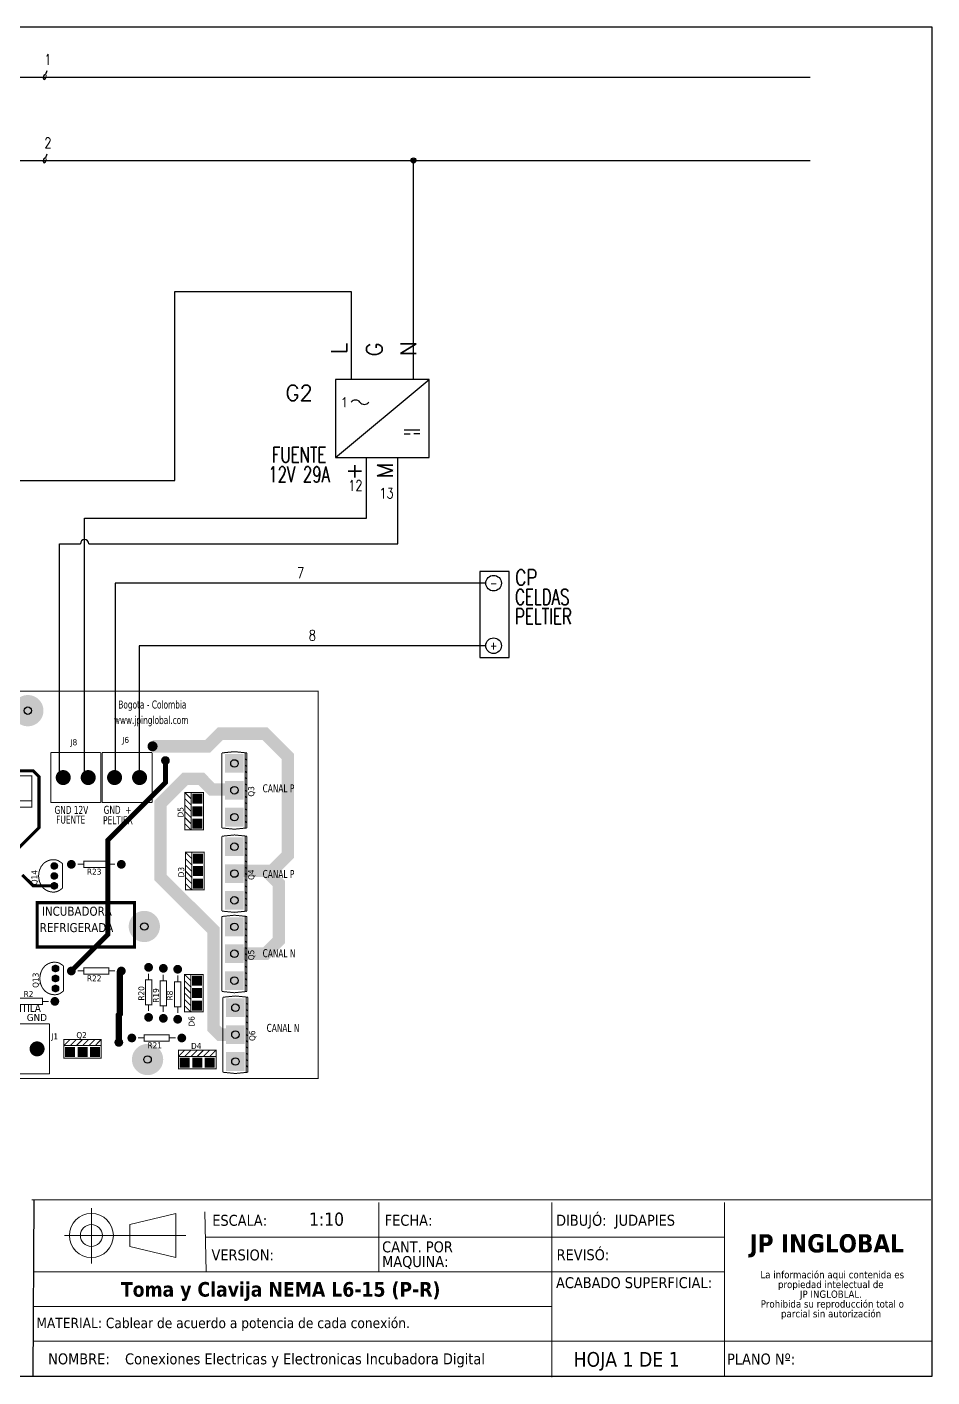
# Model space of a CAD drawing. Header units: millimetres. Extents: x 123.5 to 144.3, y 105.4 to 121.6.
# Drawn here: x 133.39 to 144.26, y 105.39 to 121.59 of the extents above; entities that cross this region are included whole.
import ezdxf
from ezdxf.enums import TextEntityAlignment as Align

# ---------------------------------------------------------------- set-up
doc = ezdxf.new("R2010")
doc.units = ezdxf.units.MM
doc.linetypes.add('CENTERX2', pattern=[20.32, 12.7, -2.54, 2.54, -2.54])
for name, color, linetype in [('12632256', 7, 'Continuous'), ('BLK_12AWG', 7, 'Continuous'), ('CONTORNO', 179, 'Continuous'), ('DESC', 250, 'Continuous'), ('SYMS', 7, 'Continuous'), ('TAGS', 250, 'Continuous'), ('TERMS', 250, 'Continuous'), ('WIRES', 7, 'Continuous')]:
    doc.layers.add(name, color=color, linetype=linetype)
doc.layers.add('WIRENO', color=7, linetype='Continuous', true_color=0x000000)
doc.styles.add('SLDTEXTSTYLE0', font='tahoma.ttf')
doc.styles.add('SLDTEXTSTYLE1', font='')
doc.styles.get("Standard").update_dxf_attribs({"font": 'tahoma.ttf'})
doc.styles.add('WD', font='romans.shx')
doc.styles.add('WD_IEC', font='isocp2.shx', dxfattribs={"width": 0.9, "height": 4})
doc.styles.get('SLDTEXTSTYLE1').set_extended_font_data('Tahoma', bold=True)

# ---------------------------------------------------------------- blocks, each defined once
blk = doc.blocks.new('SW_NOTE_2')
at = {"layer": 'CONTORNO', "color": 0, "char_height": 1.0583, "attachment_point": 2, "style": 'SLDTEXTSTYLE0'}
for s, insert in [('La información aqui contenida es ', (10.29, 1.34)), ('propiedad intelectual de', (10.08, -0.07)), ('JP INGLOBLAL.', (10.1, -1.48)), ('Prohibida su reproducción total o ', (10.3, -2.89)), ('parcial sin autorización', (10.12, -4.3))]:
    blk.add_mtext(s, dxfattribs=dict(at, insert=insert))
blk = doc.blocks.new('SW_NOTE_4')
at = {"color": 0, "linetype": 'Continuous', "lineweight": 0, "char_height": 1.587, "attachment_point": 1, "style": 'SLDTEXTSTYLE0'}
for s, insert in [('CANT. POR ', (0, 2.02)), ('MAQUINA:', (0, -0.1))]:
    blk.add_mtext(s, dxfattribs=dict(at, insert=insert))
blk = doc.blocks.new('WD_WNH')
at = {"linetype": 'Continuous', "style": 'WD', "width": 0.8}
blk.add_attdef('WIRENO', text='', height=0.125, dxfattribs=at).set_placement((0, 0.062), align=Align.CENTER)
at = {"style": 'WD', "flags": 1}
for tag, p in [('W01USER', (0, 0.078)), ('W02USER', (0, 0.07)), ('W03USER', (0, 0.062)), ('W04USER', (0, 0.055)), ('W05USER', (0, 0.047)), ('W06USER', (0, 0.039)), ('W07USER', (0, 0.031)), ('W08USER', (0, 0.023)), ('W09USER', (0, 0.016)), ('W10USER', (0, 0.008))]:
    blk.add_attdef(tag, text='', height=0.005, dxfattribs=at).set_placement(p, align=Align.CENTER)
blk = doc.blocks.new('VPW1_1PH')
for p, q in [((-0.125, -0.625), (0.625, 0)), ((0.425, -0.404), (0.55, -0.404)), ((0.425, -0.435), (0.472, -0.435)), ((0.55, -0.435), (0.503, -0.435))]:
    blk.add_line(p, q)
blk.add_lwpolyline([(-0.125, 0), (-0.125, -0.625), (0.625, -0.625), (0.625, 0)], close=True)
for centre, start, end in [((0.036, -0.209), 36.8699, 143.1301), ((0.106, -0.156), 216.8699, 323.1301)]:
    blk.add_arc(centre, 0.0438, start, end)
at = {"style": 'WD_IEC'}
blk.add_text('1', height=0.084, dxfattribs=at).set_placement((-0.034, -0.183), align=Align.MIDDLE_RIGHT)
at = {"linetype": 'Continuous', "style": 'WD', "flags": 8}
for tag, p in [('TERM02', (0.21, 0.728)), ('TERM03', (0.46, 0.728)), ('TERM01', (-0.04, 0.686)), ('TERM04', (0.085, -0.665)), ('TERM05', (0.335, -0.665))]:
    blk.add_attdef(tag, text='', height=0.125, rotation=90, dxfattribs=at).set_placement(p, align=Align.RIGHT)
at = {"style": 'WD', "width": 0.7}
for tag, p in [('INST', (-0.416, 0.169)), ('LOC', (-0.416, -0.001)), ('RATING1', (-0.416, -0.34)), ('XREF', (-0.416, -0.51)), ('DESC1', (-0.416, -0.666)), ('DESC2', (-0.416, -0.822)), ('DESC3', (-0.416, -0.977))]:
    blk.add_attdef(tag, text='', height=0.125, dxfattribs=at).set_placement(p, align=Align.CENTER)
at = {"style": 'WD'}
for tag, p, height, flags in [('X2TERM01', (0, 0), 0.0125, 1), ('X2TERM02', (0.25, 0), 0.0125, 1), ('X2TERM03', (0.5, 0), 0.0125, 1), ('FAMILY', (0.684, -0.525), 0.01, 9), ('X8TERM04', (0.125, -0.625), 0.0125, 1), ('X8TERM05', (0.375, -0.625), 0.0125, 1)]:
    blk.add_attdef(tag, p, '', height=height, dxfattribs=dict(at, flags=flags))
blk.add_attdef('TAG1', text='', height=0.125, dxfattribs=at).set_placement((-0.416, -0.171), align=Align.CENTER)
at = {"linetype": 'Continuous', "style": 'WD', "flags": 9}
for tag, p in [('MFG', (0.709, -0.085)), ('CAT', (0.711, -0.066)), ('ASSYCODE', (0.709, -0.606))]:
    blk.add_attdef(tag, text='', height=0.01, dxfattribs=at).set_placement(p, align=Align.CENTER)
blk = doc.blocks.new('VDV1T6')
for p, q in [((-0.109, 0.344), (-0.109, -0.344)), ((0.125, 0.344), (-0.109, 0.344)), ((0.125, -0.344), (0.125, 0.344)), ((-0.109, -0.344), (0.125, -0.344))]:
    blk.add_line(p, q)
for centre in [(0, 0.25), (0, -0.25)]:
    blk.add_circle(centre, 0.0625)
at = {"style": 'WD'}
for tag, p, width in [('INST', (0.177, 0.559), 0.7), ('LOC', (0.177, 0.39), 0.7), ('TAG1', (0.172, 0.234), 0.8), ('DESC1', (0.172, 0.077), 0.7), ('DESC2', (0.172, -0.079), 0.7), ('RATING1', (0.188, -0.235), 0.7), ('RATING2', (0.188, -0.391), 0.7), ('XREF', (0.172, -0.548), 0.7)]:
    blk.add_attdef(tag, p, '', height=0.125, dxfattribs=dict(at, width=width))
at = {"style": 'WD', "flags": 1}
for tag, p in [('X2TERM02', (0, 0.312)), ('X4TERM02', (-0.062, 0.25)), ('X1TERM02', (0.062, 0.25)), ('X4TERM01', (-0.062, -0.25)), ('X8TERM01', (0, -0.312)), ('X1TERM01', (0.062, -0.25))]:
    blk.add_attdef(tag, p, '', height=0.0125, dxfattribs=at)
at = {"linetype": 'Continuous', "style": 'WD', "width": 0.8, "flags": 8}
for tag, p in [('TERM02', (0, 0.25)), ('TERM01', (0, -0.25))]:
    blk.add_attdef(tag, text='', height=0.0625, dxfattribs=at).set_placement(p, align=Align.MIDDLE)
at = {"linetype": 'Continuous', "style": 'WD', "flags": 9}
blk.add_attdef('ASSYCODE', text='', height=0.01, dxfattribs=at).set_placement((0.203, -0.109), align=Align.CENTER)
at = {"style": 'WD', "flags": 9}
blk.add_attdef('FAMILY', text='', height=0.01, dxfattribs=at).set_placement((0.198, -0.065), align=Align.CENTER)
at = {"linetype": 'Continuous', "style": 'WD', "flags": 1}
for tag, p in [('MFG', (0.203, -0.094)), ('CAT', (0.203, -0.075))]:
    blk.add_attdef(tag, text='', height=0.01, dxfattribs=at).set_placement(p, align=Align.MIDDLE)
blk = doc.blocks.new('WDDOT')
for radius in [0.03, 0.0187, 0.00929]:
    blk.add_circle((0, 0), radius)
blk = doc.blocks.new('WD_WNV')
at = {"linetype": 'Continuous', "style": 'WD', "width": 0.8}
blk.add_attdef('WIRENO', text='', height=0.125, dxfattribs=at).set_placement((-0.05, 0), align=Align.MIDDLE_RIGHT)
at = {"style": 'WD', "flags": 1}
for tag, p in [('W01USER', (-0.062, 0.094)), ('W02USER', (-0.062, 0.086)), ('W03USER', (-0.062, 0.078)), ('W04USER', (-0.062, 0.07)), ('W05USER', (-0.062, 0.062)), ('W06USER', (-0.062, 0.055)), ('W07USER', (-0.062, 0.047)), ('W08USER', (-0.062, 0.039)), ('W09USER', (-0.062, 0.031)), ('W10USER', (-0.062, 0.023))]:
    blk.add_attdef(tag, text='', height=0.005, dxfattribs=at).set_placement(p, align=Align.CENTER)
blk = doc.blocks.new('EPAD')
at = {"const_width": 0.5}
blk.add_lwpolyline([(-0.25, 0, 1), (0.25, 0, 1)], format="xyb", close=True, dxfattribs=at)
blk = doc.blocks.new('RPAD')
blk.add_trace([(-0.5, -0.5), (-0.5, 0.5), (0.5, -0.5), (0.5, 0.5)])
blk = doc.blocks.new('tar')
for points, const_width in [([(128.765, 110.005), (134.597, 110.005), (134.597, 113.103), (128.765, 113.103), (128.765, 110.005)], 0.008), ([(133.271, 112.662), (133.711, 112.662), (133.812, 112.763), (134.17, 112.763), (134.354, 112.579), (134.354, 111.792), (134.204, 111.642)], 0.1), ([(133.826, 112.609), (133.926, 112.619), (134.026, 112.609)], 0.008), ([(132.456, 112.212), (132.456, 112.612)], 0.008), ([(132.856, 112.612), (132.456, 112.612)], 0.008), ([(132.621, 110.865), (132.912, 111.156), (132.912, 111.911), (133.374, 112.373), (133.374, 112.548)], 0.04), ([(132.856, 112.212), (132.856, 112.612)], 0.008), ([(132.867, 112.612), (132.867, 112.212)], 0.008), ([(132.867, 112.612), (133.267, 112.612)], 0.008), ([(133.267, 112.612), (133.267, 112.212)], 0.008), ([(133.826, 112.009), (133.826, 112.609)], 0.008), ([(134.011, 112.609), (134.011, 112.009)], 0.008), ([(134.011, 112.564), (134.026, 112.549)], 0.008), ([(134.011, 112.514), (134.026, 112.499)], 0.008), ([(134.011, 112.514), (134.026, 112.499)], 0.008), ([(134.026, 112.609), (134.026, 112.009)], 0.008), ([(130.206, 112.175), (132.305, 112.175), (132.305, 112.425), (130.206, 112.425), (130.206, 112.175)], 0.008), ([(131.837, 111.967), (131.961, 111.843), (132.193, 111.843), (132.362, 112.012), (132.362, 112.42), (132.317, 112.465), (130.51, 112.465), (130.507, 112.468)], 0.025), ([(133.934, 110.356), (133.811, 110.356), (133.758, 110.409), (133.758, 111.191), (133.335, 111.613), (133.335, 112.205), (133.532, 112.402), (133.661, 112.402), (133.746, 112.317), (133.92, 112.317), (133.926, 112.31)], 0.1), ([(134.011, 112.464), (134.026, 112.449)], 0.008), ([(134.011, 112.464), (134.026, 112.449)], 0.008), ([(134.011, 112.414), (134.026, 112.399)], 0.008), ([(134.011, 112.414), (134.026, 112.399)], 0.008), ([(133.579, 111.993), (133.679, 111.993), (133.679, 112.293), (133.579, 112.293), (133.579, 111.993), (133.529, 111.993), (133.529, 112.293), (133.579, 112.293)], 0.008), ([(133.579, 112.243), (133.529, 112.293)], 0.008), ([(134.011, 112.364), (134.026, 112.349)], 0.008), ([(134.011, 112.364), (134.026, 112.349)], 0.008), ([(134.011, 112.314), (134.026, 112.299)], 0.008), ([(134.011, 112.314), (134.026, 112.299)], 0.008), ([(132.305, 112.225), (130.206, 112.225)], 0.008), ([(132.856, 112.212), (132.456, 112.212)], 0.008), ([(132.867, 112.212), (133.267, 112.212)], 0.008), ([(133.579, 112.193), (133.529, 112.243)], 0.008), ([(133.579, 112.143), (133.529, 112.193)], 0.008), ([(134.011, 112.264), (134.026, 112.249)], 0.008), ([(134.011, 112.264), (134.026, 112.249)], 0.008), ([(134.011, 112.214), (134.026, 112.199)], 0.008), ([(134.011, 112.214), (134.026, 112.199)], 0.008), ([(133.579, 112.093), (133.529, 112.143)], 0.008), ([(133.579, 112.043), (133.529, 112.093)], 0.008), ([(134.011, 112.164), (134.026, 112.149)], 0.008), ([(134.011, 112.164), (134.026, 112.149)], 0.008), ([(134.011, 112.114), (134.026, 112.099)], 0.008), ([(134.011, 112.114), (134.026, 112.099)], 0.008), ([(133.579, 111.993), (133.529, 112.043)], 0.008), ([(133.826, 112.009), (133.926, 111.999), (134.026, 112.009)], 0.008), ([(134.011, 112.064), (134.026, 112.049)], 0.008), ([(133.826, 111.943), (133.926, 111.953), (134.026, 111.943)], 0.008), ([(133.826, 111.344), (133.826, 111.943)], 0.008), ([(134.011, 111.943), (134.011, 111.344)], 0.008), ([(134.011, 111.898), (134.026, 111.883)], 0.008), ([(134.026, 111.943), (134.026, 111.344)], 0.008), ([(132.484, 111.755), (132.459, 111.754), (132.447, 111.751), (132.435, 111.747), (132.424, 111.742), (132.414, 111.736), (132.404, 111.729), (132.395, 111.72), (132.38, 111.701), (132.369, 111.678), (132.365, 111.666), (132.362, 111.653), (132.36, 111.639), (132.359, 111.625)], 0.008), ([(132.484, 111.755), (132.499, 111.753), (132.515, 111.748), (132.531, 111.738), (132.549, 111.725)], 0.008), ([(133.584, 111.515), (133.684, 111.515), (133.684, 111.814), (133.584, 111.814), (133.584, 111.515), (133.534, 111.515), (133.534, 111.814), (133.584, 111.814)], 0.008), ([(133.584, 111.764), (133.534, 111.814)], 0.008), ([(133.584, 111.714), (133.534, 111.764)], 0.008), ([(134.011, 111.848), (134.026, 111.833)], 0.008), ([(134.011, 111.848), (134.026, 111.833)], 0.008), ([(134.011, 111.798), (134.026, 111.783)], 0.008), ([(134.011, 111.798), (134.026, 111.783)], 0.008), ([(132.484, 111.546), (132.317, 111.546), (132.228, 111.634)], 0.025), ([(132.549, 111.526), (132.549, 111.725)], 0.008), ([(132.721, 111.718), (132.671, 111.718)], 0.008), ([(132.721, 111.693), (132.921, 111.693), (132.921, 111.743), (132.721, 111.743), (132.721, 111.693)], 0.008), ([(132.971, 111.718), (132.921, 111.718)], 0.008), ([(133.584, 111.664), (133.534, 111.714)], 0.008), ([(133.584, 111.614), (133.534, 111.664)], 0.008), ([(133.926, 111.003), (134.075, 111.003), (134.176, 111.003), (134.281, 111.108), (134.281, 111.565), (134.204, 111.642), (134.181, 111.666), (134.136, 111.666), (133.948, 111.666), (133.926, 111.644)], 0.1), ([(134.011, 111.748), (134.026, 111.733)], 0.008), ([(134.011, 111.748), (134.026, 111.733)], 0.008), ([(134.011, 111.698), (134.026, 111.683)], 0.008), ([(134.011, 111.698), (134.026, 111.683)], 0.008), ([(134.011, 111.648), (134.026, 111.633)], 0.008), ([(134.011, 111.648), (134.026, 111.633)], 0.008), ([(132.484, 111.496), (132.459, 111.497), (132.447, 111.5), (132.435, 111.504), (132.424, 111.509), (132.414, 111.515), (132.404, 111.522), (132.395, 111.53), (132.38, 111.55), (132.369, 111.572), (132.365, 111.585), (132.362, 111.598), (132.36, 111.611), (132.359, 111.625)], 0.008), ([(133.584, 111.564), (133.534, 111.614)], 0.008), ([(133.584, 111.515), (133.534, 111.564)], 0.008), ([(134.011, 111.598), (134.026, 111.583)], 0.008), ([(134.011, 111.598), (134.026, 111.583)], 0.008), ([(134.011, 111.549), (134.026, 111.534)], 0.008), ([(134.011, 111.549), (134.026, 111.534)], 0.008), ([(132.484, 111.496), (132.499, 111.498), (132.515, 111.504), (132.531, 111.513), (132.549, 111.526)], 0.008), ([(134.011, 111.499), (134.026, 111.484)], 0.008), ([(134.011, 111.499), (134.026, 111.484)], 0.008), ([(134.011, 111.449), (134.026, 111.434)], 0.008), ([(134.011, 111.449), (134.026, 111.434)], 0.008), ([(132.347, 111.057), (133.127, 111.057), (133.127, 111.411), (132.347, 111.411), (132.347, 111.057)], 0.025), ([(133.826, 111.344), (133.926, 111.334), (134.026, 111.344)], 0.008), ([(134.011, 111.399), (134.026, 111.384)], 0.008), ([(133.826, 111.301), (133.926, 111.311), (134.026, 111.301)], 0.008), ([(133.826, 110.701), (133.826, 111.301)], 0.008), ([(134.011, 111.301), (134.011, 110.701)], 0.008), ([(134.011, 111.256), (134.026, 111.241)], 0.008), ([(134.026, 111.301), (134.026, 110.701)], 0.008), ([(134.011, 111.206), (134.026, 111.191)], 0.008), ([(134.011, 111.206), (134.026, 111.191)], 0.008), ([(134.011, 111.156), (134.026, 111.141)], 0.008), ([(134.011, 111.156), (134.026, 111.141)], 0.008), ([(134.011, 111.106), (134.026, 111.091)], 0.008), ([(134.011, 111.106), (134.026, 111.091)], 0.008), ([(134.011, 111.056), (134.026, 111.041)], 0.008), ([(134.011, 111.056), (134.026, 111.041)], 0.008), ([(134.011, 111.006), (134.026, 110.991)], 0.008), ([(134.011, 111.006), (134.026, 110.991)], 0.008), ([(132.494, 110.935), (132.469, 110.934), (132.457, 110.931), (132.445, 110.927), (132.434, 110.922), (132.424, 110.916), (132.414, 110.909), (132.405, 110.9), (132.39, 110.881), (132.379, 110.858), (132.375, 110.846), (132.372, 110.833), (132.37, 110.819), (132.369, 110.805)], 0.008), ([(132.494, 110.935), (132.509, 110.933), (132.525, 110.928), (132.541, 110.918), (132.559, 110.905)], 0.008), ([(132.559, 110.705), (132.559, 110.905)], 0.008), ([(132.721, 110.84), (132.921, 110.84), (132.921, 110.89), (132.721, 110.89), (132.721, 110.84)], 0.008), ([(133.001, 110.294), (133.001, 110.512), (133.009, 110.521), (133.009, 110.853), (133.021, 110.865)], 0.05), ([(134.011, 110.956), (134.026, 110.941)], 0.008), ([(134.011, 110.956), (134.026, 110.941)], 0.008), ([(134.011, 110.906), (134.026, 110.891)], 0.008), ([(134.011, 110.906), (134.026, 110.891)], 0.008), ([(132.494, 110.675), (132.469, 110.676), (132.457, 110.679), (132.445, 110.683), (132.434, 110.688), (132.424, 110.694), (132.414, 110.701), (132.405, 110.71), (132.39, 110.729), (132.379, 110.752), (132.375, 110.764), (132.372, 110.777), (132.37, 110.791), (132.369, 110.805)], 0.008), ([(132.721, 110.865), (132.671, 110.865)], 0.008), ([(132.971, 110.865), (132.921, 110.865)], 0.008), ([(133.214, 110.594), (133.264, 110.594), (133.264, 110.794), (133.214, 110.794), (133.214, 110.594)], 0.008), ([(133.239, 110.844), (133.239, 110.794)], 0.008), ([(133.332, 110.586), (133.382, 110.586), (133.382, 110.786), (133.332, 110.786), (133.332, 110.586)], 0.008), ([(133.357, 110.786), (133.357, 110.836)], 0.008), ([(133.447, 110.579), (133.497, 110.579), (133.497, 110.779), (133.447, 110.779), (133.447, 110.579)], 0.008), ([(133.472, 110.829), (133.472, 110.779)], 0.008), ([(133.577, 110.538), (133.677, 110.538), (133.677, 110.838), (133.577, 110.838), (133.577, 110.538), (133.527, 110.538), (133.527, 110.838), (133.577, 110.838)], 0.008), ([(133.577, 110.788), (133.527, 110.838)], 0.008), ([(133.577, 110.738), (133.527, 110.788)], 0.008), ([(134.011, 110.856), (134.026, 110.841)], 0.008), ([(134.011, 110.856), (134.026, 110.841)], 0.008), ([(134.011, 110.806), (134.026, 110.791)], 0.008), ([(134.011, 110.806), (134.026, 110.791)], 0.008), ([(132.494, 110.675), (132.509, 110.677), (132.525, 110.682), (132.541, 110.692), (132.559, 110.705)], 0.008), ([(133.577, 110.688), (133.527, 110.738)], 0.008), ([(133.577, 110.638), (133.527, 110.688)], 0.008), ([(133.826, 110.701), (133.926, 110.691), (134.026, 110.701)], 0.008), ([(134.011, 110.756), (134.026, 110.741)], 0.008), ([(132.189, 110.597), (132.389, 110.597), (132.389, 110.647), (132.189, 110.647), (132.189, 110.597)], 0.008), ([(132.389, 110.622), (132.439, 110.622)], 0.008), ([(133.239, 110.594), (133.239, 110.544)], 0.008), ([(133.357, 110.536), (133.357, 110.586)], 0.008), ([(133.472, 110.579), (133.472, 110.529)], 0.008), ([(133.577, 110.588), (133.527, 110.638)], 0.008), ([(133.577, 110.538), (133.527, 110.588)], 0.008), ([(133.834, 110.655), (133.934, 110.665), (134.034, 110.655)], 0.008), ([(133.834, 110.055), (133.834, 110.655)], 0.008), ([(134.019, 110.655), (134.019, 110.055)], 0.008), ([(134.019, 110.61), (134.034, 110.595)], 0.008), ([(134.034, 110.655), (134.034, 110.055)], 0.008), ([(134.019, 110.56), (134.034, 110.545)], 0.008), ([(134.019, 110.56), (134.034, 110.545)], 0.008), ([(134.019, 110.51), (134.034, 110.495)], 0.008), ([(134.019, 110.51), (134.034, 110.495)], 0.008), ([(134.019, 110.46), (134.034, 110.445)], 0.008), ([(134.019, 110.46), (134.034, 110.445)], 0.008), ([(132.047, 110.442), (132.447, 110.442)], 0.008), ([(132.447, 110.442), (132.447, 110.042)], 0.008), ([(133.205, 110.304), (133.405, 110.304), (133.405, 110.354), (133.205, 110.354), (133.205, 110.304)], 0.008), ([(134.019, 110.41), (134.034, 110.395)], 0.008), ([(134.019, 110.41), (134.034, 110.395)], 0.008), ([(134.019, 110.36), (134.034, 110.345)], 0.008), ([(134.019, 110.36), (134.034, 110.345)], 0.008), ([(132.561, 110.268), (132.561, 110.318), (132.861, 110.318), (132.861, 110.268)], 0.008), ([(132.561, 110.268), (132.611, 110.318)], 0.008), ([(132.561, 110.168), (132.861, 110.168), (132.861, 110.268), (132.561, 110.268), (132.561, 110.168)], 0.008), ([(132.611, 110.268), (132.661, 110.318)], 0.008), ([(132.661, 110.268), (132.711, 110.318)], 0.008), ([(132.711, 110.268), (132.761, 110.318)], 0.008), ([(132.761, 110.268), (132.811, 110.318)], 0.008), ([(132.811, 110.268), (132.861, 110.318)], 0.008), ([(133.205, 110.329), (133.155, 110.329)], 0.008), ([(133.455, 110.329), (133.405, 110.329)], 0.008), ([(134.019, 110.31), (134.034, 110.295)], 0.008), ([(134.019, 110.31), (134.034, 110.295)], 0.008), ([(134.019, 110.26), (134.034, 110.245)], 0.008), ([(134.019, 110.26), (134.034, 110.245)], 0.008), ([(133.479, 110.182), (133.479, 110.232), (133.779, 110.232), (133.779, 110.182)], 0.008), ([(133.479, 110.182), (133.529, 110.232)], 0.008), ([(133.479, 110.082), (133.779, 110.082), (133.779, 110.182), (133.479, 110.182), (133.479, 110.082)], 0.008), ([(133.529, 110.182), (133.579, 110.232)], 0.008), ([(133.579, 110.182), (133.629, 110.232)], 0.008), ([(133.629, 110.182), (133.679, 110.232)], 0.008), ([(133.679, 110.182), (133.729, 110.232)], 0.008), ([(133.729, 110.182), (133.779, 110.232)], 0.008), ([(134.019, 110.21), (134.034, 110.195)], 0.008), ([(134.019, 110.21), (134.034, 110.195)], 0.008), ([(134.019, 110.16), (134.034, 110.145)], 0.008), ([(134.019, 110.16), (134.034, 110.145)], 0.008), ([(132.047, 110.042), (132.447, 110.042)], 0.008), ([(133.834, 110.055), (133.934, 110.045), (134.034, 110.055)], 0.008), ([(134.019, 110.11), (134.034, 110.095)], 0.008)]:
    blk.add_lwpolyline(points, dxfattribs=dict(const_width=const_width))
for centre, radius in [((132.273, 112.947), 0.03), ((133.271, 112.662), 0.025), ((133.374, 112.548), 0.025), ((133.926, 112.525), 0.03), ((132.556, 112.412), 0.03), ((132.756, 112.412), 0.03), ((132.967, 112.412), 0.03), ((133.167, 112.412), 0.03), ((133.926, 112.31), 0.03), ((133.629, 112.243), 0.025), ((133.629, 112.143), 0.025), ((133.926, 112.095), 0.03), ((133.629, 112.043), 0.025), ((133.926, 111.859), 0.03), ((133.634, 111.764), 0.025), ((132.484, 111.705), 0.025), ((132.484, 111.625), 0.025), ((132.621, 111.718), 0.025), ((133.021, 111.718), 0.025), ((133.634, 111.664), 0.025), ((133.926, 111.644), 0.03), ((132.484, 111.546), 0.025), ((133.634, 111.564), 0.025), ((133.926, 111.43), 0.03), ((133.205, 111.221), 0.03), ((133.926, 111.218), 0.03), ((133.926, 111.003), 0.03), ((132.494, 110.885), 0.025), ((132.621, 110.865), 0.025), ((133.021, 110.865), 0.025), ((133.239, 110.894), 0.025), ((133.357, 110.886), 0.025), ((133.472, 110.879), 0.025), ((132.494, 110.805), 0.025), ((133.627, 110.788), 0.025), ((133.926, 110.788), 0.03), ((132.494, 110.725), 0.025), ((133.627, 110.688), 0.025), ((132.489, 110.622), 0.025), ((133.627, 110.588), 0.025), ((133.934, 110.571), 0.03), ((133.239, 110.494), 0.025), ((133.357, 110.486), 0.025), ((133.472, 110.479), 0.025), ((133.105, 110.329), 0.025), ((133.505, 110.329), 0.025), ((133.934, 110.356), 0.03), ((132.347, 110.242), 0.03), ((132.611, 110.218), 0.025), ((132.711, 110.218), 0.025), ((132.811, 110.218), 0.025), ((133.001, 110.294), 0.025), ((133.231, 110.157), 0.03), ((133.529, 110.132), 0.025), ((133.629, 110.132), 0.025), ((133.729, 110.132), 0.025), ((133.934, 110.141), 0.03)]:
    blk.add_circle(centre, radius)
for name, p, xscale, yscale in [('EPAD', (132.273, 112.947), 0.25, 0.25), ('EPAD', (133.271, 112.662), 0.08, 0.08), ('EPAD', (133.374, 112.548), 0.07, 0.07), ('EPAD', (132.556, 112.412), 0.12, 0.12), ('EPAD', (132.756, 112.412), 0.12, 0.12), ('EPAD', (132.967, 112.412), 0.12, 0.12), ('EPAD', (133.167, 112.412), 0.12, 0.12), ('EPAD', (132.621, 111.718), 0.07, 0.07), ('EPAD', (133.021, 111.718), 0.07, 0.07), ('EPAD', (132.484, 111.705), 0.06, 0.06), ('EPAD', (132.484, 111.625), 0.06, 0.06), ('EPAD', (132.484, 111.546), 0.06, 0.06), ('EPAD', (133.205, 111.221), 0.25, 0.25), ('EPAD', (132.494, 110.885), 0.06, 0.06), ('EPAD', (132.621, 110.865), 0.07, 0.07), ('EPAD', (133.021, 110.865), 0.07, 0.07), ('EPAD', (133.239, 110.894), 0.07, 0.07), ('EPAD', (133.357, 110.886), 0.07, 0.07), ('EPAD', (133.472, 110.879), 0.07, 0.07), ('EPAD', (132.494, 110.805), 0.06, 0.06), ('EPAD', (132.494, 110.725), 0.06, 0.06), ('EPAD', (132.489, 110.622), 0.07, 0.07), ('EPAD', (133.239, 110.494), 0.07, 0.07), ('EPAD', (133.357, 110.486), 0.07, 0.07), ('EPAD', (133.472, 110.479), 0.07, 0.07), ('EPAD', (133.105, 110.329), 0.07, 0.07), ('EPAD', (133.505, 110.329), 0.07, 0.07), ('EPAD', (132.347, 110.242), 0.12, 0.12), ('RPAD', (132.611, 110.218), 0.08, 0.08), ('RPAD', (132.711, 110.218), 0.08, 0.08), ('RPAD', (132.811, 110.218), 0.08, 0.08), ('EPAD', (133.001, 110.294), 0.07, 0.07), ('EPAD', (133.231, 110.157), 0.25, 0.25), ('RPAD', (133.529, 110.132), 0.08, 0.08), ('RPAD', (133.629, 110.132), 0.08, 0.08), ('RPAD', (133.729, 110.132), 0.08, 0.08)]:
    blk.add_blockref(name, p, dxfattribs=dict(xscale=xscale, yscale=yscale))
for p, xscale, yscale, rotation in [((133.926, 112.525), 0.15, 0.15, 270), ((133.926, 112.31), 0.15, 0.15, 270), ((133.629, 112.243), 0.08, 0.08, 90), ((133.629, 112.143), 0.08, 0.08, 90), ((133.629, 112.043), 0.08, 0.08, 90), ((133.926, 112.095), 0.15, 0.15, 270), ((133.926, 111.859), 0.15, 0.15, 270), ((133.634, 111.764), 0.08, 0.08, 90), ((133.634, 111.664), 0.08, 0.08, 90), ((133.926, 111.644), 0.15, 0.15, 270), ((133.634, 111.564), 0.08, 0.08, 90), ((133.926, 111.43), 0.15, 0.15, 270), ((133.926, 111.218), 0.15, 0.15, 270), ((133.926, 111.003), 0.15, 0.15, 270), ((133.627, 110.788), 0.08, 0.08, 90), ((133.926, 110.788), 0.15, 0.15, 270), ((133.627, 110.688), 0.08, 0.08, 90), ((133.627, 110.588), 0.08, 0.08, 90), ((133.934, 110.571), 0.15, 0.15, 270), ((133.934, 110.356), 0.15, 0.15, 270), ((133.934, 110.141), 0.15, 0.15, 270)]:
    blk.add_blockref('RPAD', p, dxfattribs=dict(xscale=xscale, yscale=yscale, rotation=rotation))
at = {"layer": '12632256'}
for s, height, width, p in [('Bogota - Colombia', 0.064, 0.78125, (132.997, 112.964)), ('www.jpinglobal.com', 0.064, 0.78125, (132.962, 112.84)), ('J6', 0.048, 1.041667, (133.028, 112.689)), ('J8', 0.048, 1.041667, (132.613, 112.67)), ('CANAL P', 0.064, 0.78125, (134.152, 112.294)), ('GND 12V', 0.064, 0.78125, (132.487, 112.121)), ('GND  +', 0.064, 0.78125, (132.88, 112.122)), ('FUENTE', 0.064, 0.78125, (132.5, 112.044)), ('PELTIER', 0.064, 0.78125, (132.875, 112.039)), ('R23', 0.048, 1.041667, (132.746, 111.635)), ('CANAL P', 0.064, 0.78125, (134.152, 111.609)), ('INCUBADORA', 0.072, 0.972222, (132.385, 111.307)), ('REFRIGERADA', 0.072, 0.972222, (132.368, 111.176)), ('CANAL N', 0.064, 0.78125, (134.152, 110.975)), ('R22', 0.048, 1.041667, (132.746, 110.782)), ('R2', 0.048, 1.041667, (132.239, 110.657)), ('VENTILA', 0.064, 0.9375, (132.079, 110.537)), ('GND', 0.056, 1.071429, (132.264, 110.465)), ('J1', 0.048, 1.041667, (132.46, 110.318)), ('Q2', 0.048, 1.041667, (132.661, 110.328)), ('CANAL N', 0.064, 0.78125, (134.184, 110.378)), ('R21', 0.048, 1.041667, (133.23, 110.246)), ('D4', 0.048, 1.041667, (133.579, 110.242))]:
    blk.add_text(s, height=height, dxfattribs=dict(at, width=width)).set_placement(p)
at = {"layer": '12632256', "width": 1.041667}
for s, p in [('Q3', (134.084, 112.259)), ('D5', (133.519, 112.093)), ('Q14', (132.349, 111.551)), ('D3', (133.524, 111.614)), ('Q4', (134.084, 111.593)), ('Q5', (134.084, 110.951)), ('Q13', (132.359, 110.73)), ('R20', (133.205, 110.628)), ('R19', (133.322, 110.611)), ('R8', (133.433, 110.629)), ('D6', (133.607, 110.421)), ('Q6', (134.092, 110.305))]:
    blk.add_text(s, height=0.048, rotation=90, dxfattribs=at).set_placement(p)

msp = doc.modelspace()

# ---------------------------------------------------------------- linework, layer by layer
at = {"color": 7, "linetype": 'Continuous'}
for p, q in [((144.256, 121.59), (123.506, 121.59)), ((144.256, 105.405), (144.256, 121.59)), ((123.506, 105.405), (144.256, 105.405))]:
    msp.add_line(p, q, dxfattribs=at)
at = {"color": 7, "linetype": 'CENTERX2', "lineweight": 0}
for p, q in [((144.256, 108.823), (144.256, 105.405)), ((134.165, 107.421), (134.165, 106.758)), ((133.841, 107.092), (135.299, 107.092)), ((133.462, 105.405), (144.256, 105.405))]:
    msp.add_line(p, q, dxfattribs=at)
at = {"color": 7, "linetype": 'Continuous', "lineweight": 0}
for p, q in [((144.242, 107.521), (133.452, 107.521)), ((137.616, 107.486), (137.616, 106.656)), ((139.691, 107.486), (139.691, 105.394)), ((141.766, 107.486), (141.766, 105.397)), ((135.179, 107.356), (134.625, 107.224)), ((134.625, 107.224), (134.625, 106.961)), ((135.179, 106.829), (135.179, 107.356)), ((135.526, 107.376), (135.541, 106.656)), ((141.766, 107.071), (135.541, 107.071)), ((134.625, 106.961), (135.179, 106.829)), ((141.766, 106.656), (133.465, 106.656)), ((139.691, 106.241), (133.465, 106.241)), ((144.256, 105.826), (133.465, 105.826))]:
    msp.add_line(p, q, dxfattribs=at)
at = {"color": 7, "linetype": 'Continuous', "lineweight": 30}
msp.add_line((133.473, 107.522), (133.462, 105.405), dxfattribs=at)
at = {"color": 7, "linetype": 'Continuous', "lineweight": 0}
for radius in [0.264, 0.132]:
    msp.add_circle((134.165, 107.092), radius, dxfattribs=at)
at = {"layer": 'BLK_12AWG'}
for p, q in [((132.774, 120.99), (142.793, 120.99)), ((132.989, 119.99), (142.793, 119.99)), ((138.032, 117.363), (138.032, 119.99))]:
    msp.add_line(p, q, dxfattribs=at)
at = {"layer": 'WIRENO'}
for points in [[(133.631, 121.065), (133.616, 121.02), (133.596, 121.01), (133.586, 120.98), (133.596, 120.961), (133.616, 120.971), (133.625, 121), (133.621, 121.01)], [(133.631, 120.065), (133.616, 120.02), (133.596, 120.01), (133.586, 119.98), (133.596, 119.961), (133.616, 119.971), (133.625, 120), (133.621, 120.01)]]:
    msp.add_lwpolyline(points, dxfattribs=at)
at = {"layer": 'WIRES'}
for p, q in [((135.166, 116.149), (135.166, 118.417)), ((135.166, 118.417), (137.282, 118.417)), ((137.282, 118.417), (137.282, 117.363)), ((137.467, 115.699), (137.467, 116.425)), ((137.844, 115.39), (137.844, 116.425)), ((126.739, 116.149), (135.166, 116.149)), ((134.083, 112.592), (134.083, 115.699)), ((134.083, 115.699), (137.467, 115.699)), ((133.784, 112.595), (133.784, 115.39)), ((133.784, 115.39), (134.033, 115.39)), ((134.133, 115.39), (137.844, 115.39)), ((138.899, 114.918), (134.452, 114.918)), ((134.452, 114.918), (134.452, 112.564)), ((138.899, 114.168), (134.737, 114.168)), ((134.737, 114.168), (134.737, 112.616))]:
    msp.add_line(p, q, dxfattribs=at)
msp.add_arc((134.083, 115.39), 0.05, 0, 180, dxfattribs=at)

# ---------------------------------------------------------------- block references
at = {"color": 7, "linetype": 'Continuous', "lineweight": 0, "xscale": 0.083, "yscale": 0.083, "zscale": 0.083}
msp.add_blockref('SW_NOTE_4', (137.655, 106.854), dxfattribs=at)
at = {"layer": 'CONTORNO', "color": 7, "xscale": 0.083, "yscale": 0.083, "zscale": 0.083}
msp.add_blockref('SW_NOTE_2', (142.204, 106.555), dxfattribs=at)
at = {"layer": 'DESC', "xscale": 1.5, "yscale": 1.5, "zscale": 1.5}
msp.add_blockref('tar', (-65.007, -56.032), dxfattribs=at)
at = {"layer": 'SYMS'}
msp.add_blockref('WDDOT', (138.032, 119.99), dxfattribs=at)
ref = msp.add_blockref('VPW1_1PH', (137.282, 117.363), dxfattribs=dict(at, xscale=1.5, yscale=1.5, zscale=1.5))
ref.add_attrib('DESC1', 'FUENTE', dxfattribs={"layer": 'DESC', "height": 0.1875, "style": 'WD', "width": 0.7}).set_placement((136.659, 116.364), align=Align.CENTER)
ref.add_attrib('DESC2', '12V 29A', dxfattribs={"layer": 'DESC', "height": 0.1875, "style": 'WD', "width": 0.7}).set_placement((136.659, 116.129), align=Align.CENTER)
ref.add_attrib('TAG1', 'G2', dxfattribs={"layer": 'TAGS', "height": 0.1875, "style": 'WD'}).set_placement((136.659, 117.107), align=Align.CENTER)
ref.add_attrib('TERM03', 'N', dxfattribs={"layer": 'TERMS', "linetype": 'Continuous', "height": 0.188, "rotation": 90, "style": 'WD', "flags": 8}).set_placement((138.063, 117.82), align=Align.RIGHT)
ref.add_attrib('TERM02', 'G', dxfattribs={"layer": 'TERMS', "linetype": 'Continuous', "height": 0.188, "rotation": 90, "style": 'WD', "flags": 8}).set_placement((137.655, 117.806), align=Align.RIGHT)
ref.add_attrib('TERM01', 'L', dxfattribs={"layer": 'TERMS', "linetype": 'Continuous', "height": 0.188, "rotation": 90, "style": 'WD', "flags": 8}).set_placement((137.232, 117.802), align=Align.RIGHT)
ref.add_attrib('TERM05', 'M', dxfattribs={"layer": 'TERMS', "linetype": 'Continuous', "height": 0.188, "rotation": 90, "style": 'WD', "flags": 8}).set_placement((137.784, 116.365), align=Align.RIGHT)
ref.add_attrib('TERM04', '+', dxfattribs={"layer": 'TERMS', "linetype": 'Continuous', "height": 0.188, "rotation": 90, "style": 'WD', "flags": 8}).set_placement((137.409, 116.365), align=Align.RIGHT)
ref = msp.add_blockref('VDV1T6', (138.993, 114.543), dxfattribs=dict(at, xscale=1.5, yscale=1.5, zscale=1.5))
ref.add_attrib('DESC1', 'CELDAS', (139.251, 114.659), dxfattribs={"layer": 'DESC', "height": 0.1875, "style": 'WD', "width": 0.7})
ref.add_attrib('DESC2', 'PELTIER', (139.251, 114.425), dxfattribs={"layer": 'DESC', "height": 0.1875, "style": 'WD', "width": 0.7})
ref.add_attrib('TERM02', '-', dxfattribs={"layer": 'TERMS', "linetype": 'Continuous', "height": 0.0938, "style": 'WD', "width": 0.8, "flags": 8}).set_placement((138.993, 114.918), align=Align.MIDDLE)
ref.add_attrib('TERM01', '+', dxfattribs={"layer": 'TERMS', "linetype": 'Continuous', "height": 0.0938, "style": 'WD', "width": 0.8, "flags": 8}).set_placement((138.993, 114.168), align=Align.MIDDLE)
ref.add_attrib('TAG1', 'CP', (139.251, 114.893), dxfattribs={"layer": 'TAGS', "height": 0.1875, "style": 'WD', "width": 0.8})
at = {"layer": 'WIRENO'}
ref = msp.add_blockref('WD_WNH', (133.606, 120.99), dxfattribs=at)
ref.add_attrib('WIRENO', '1', dxfattribs={"linetype": 'Continuous', "height": 0.125, "style": 'WD', "width": 0.8}).set_placement((133.643, 121.101), align=Align.BOTTOM_CENTER)
ref = msp.add_blockref('WD_WNH', (133.606, 119.99), dxfattribs=at)
ref.add_attrib('WIRENO', '2', dxfattribs={"linetype": 'Continuous', "height": 0.125, "style": 'WD', "width": 0.8}).set_placement((133.643, 120.101), align=Align.BOTTOM_CENTER)
ref = msp.add_blockref('WD_WNV', (137.469, 116.09), dxfattribs=at)
ref.add_attrib('WIRENO', '12', dxfattribs={"linetype": 'Continuous', "height": 0.125, "style": 'WD', "width": 0.8}).set_placement((137.419, 116.09), align=Align.MIDDLE_RIGHT)
ref = msp.add_blockref('WD_WNV', (137.844, 115.997), dxfattribs=at)
ref.add_attrib('WIRENO', '13', dxfattribs={"linetype": 'Continuous', "height": 0.125, "style": 'WD', "width": 0.8}).set_placement((137.794, 115.997), align=Align.MIDDLE_RIGHT)
ref = msp.add_blockref('WD_WNH', (136.676, 114.918), dxfattribs=at)
ref.add_attrib('WIRENO', '7', dxfattribs={"linetype": 'Continuous', "height": 0.125, "style": 'WD', "width": 0.8}).set_placement((136.676, 114.98), align=Align.CENTER)
ref = msp.add_blockref('WD_WNH', (136.818, 114.168), dxfattribs=at)
ref.add_attrib('WIRENO', '8', dxfattribs={"linetype": 'Continuous', "height": 0.125, "style": 'WD', "width": 0.8}).set_placement((136.818, 114.23), align=Align.CENTER)

# ---------------------------------------------------------------- texts
at = {"color": 7, "linetype": 'Continuous', "lineweight": 0, "attachment_point": 1, "style": 'SLDTEXTSTYLE0'}
for s, insert, char_height in [('ESCALA:', (135.616, 107.34), 0.1318), ('FECHA:', (137.686, 107.341), 0.1318), ('VERSION:', (135.607, 106.925), 0.1318), ('REVISÓ:', (139.749, 106.927), 0.1318), ('MATERIAL: Cablear de acuerdo a potencia de cada conexión.', (133.505, 106.105), 0.1245), ('\\pi-0.39529,l0.52705,t1.0541;NOMBRE:^IConexiones Electricas y Electronicas Incubadora Digital', (133.515, 105.678), 0.13176), ('HOJA 1 DE 1', (139.953, 105.694), 0.17568), ('PLANO Nº:', (141.795, 105.676), 0.1318)]:
    msp.add_mtext(s, dxfattribs=dict(at, insert=insert, char_height=char_height))
at = {"layer": 'CONTORNO', "color": 7}
for s, insert, char_height, attachment_point, style in [('1:10', (136.988, 107.367), 0.1581, 2, 'SLDTEXTSTYLE0'), ('DIBUJÓ:  JUDAPIES', (139.743, 107.341), 0.13176, 1, 'SLDTEXTSTYLE0'), ('ACABADO SUPERFICIAL:', (139.742, 106.592), 0.13176, 1, 'SLDTEXTSTYLE0'), ('Toma y Clavija NEMA L6-15 (P-R)', (136.437, 106.534), 0.17568, 2, 'SLDTEXTSTYLE1')]:
    msp.add_mtext(s, dxfattribs=dict(at, insert=insert, char_height=char_height, attachment_point=attachment_point, style=style))
at = {"layer": 'CONTORNO', "insert": (142.067, 107.108), "char_height": 0.2196, "attachment_point": 1, "style": 'SLDTEXTSTYLE1'}
msp.add_mtext('JP INGLOBAL', dxfattribs=at)

doc.saveas('drawing.dxf')
